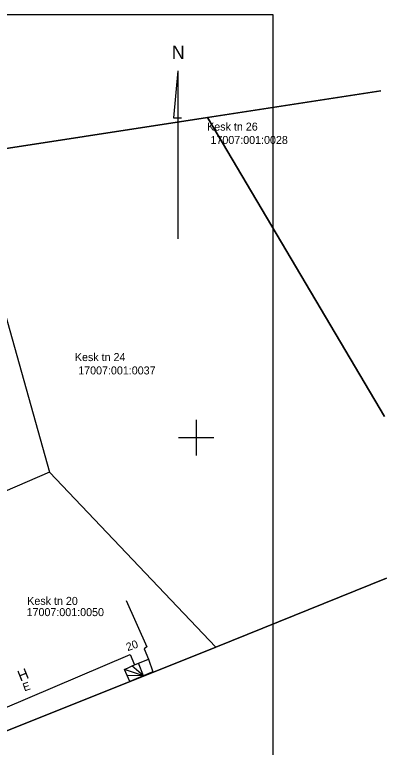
# Model space of a CAD drawing. Extents: x 641705 to 641822, y 6456008 to 6456148.
# Drawn here: x 641779.6 to 641821.4, y 6456065.2 to 6456147.5 of the extents above; entities that cross this region are included whole.
import ezdxf

# ---------------------------------------------------------------- set-up
doc = ezdxf.new("R2010")
doc.units = 0
for name, color, linetype in [('HOONE', 7, 'Continuous'), ('HOONEDET', 7, 'Continuous'), ('PIIR', 7, 'Continuous'), ('VORK', 7, 'Continuous'), ('VORMISTUS', 7, 'Continuous')]:
    doc.layers.add(name, color=color, linetype=linetype)

# ---------------------------------------------------------------- blocks, each defined once
blk = doc.blocks.new('VKORIS')
at = {"layer": 'VORK'}
for p, q in [((0, 4), (0, -4)), ((-4, 0), (4, 0))]:
    blk.add_line(p, q, dxfattribs=at)

msp = doc.modelspace()

# ---------------------------------------------------------------- linework, layer by layer
at = {"layer": 'HOONE'}
for points in [[(641792.136, 6456081.699), (641794.462, 6456076.488), (641794.146, 6456076.251), (641794.631, 6456075.093)], [(641776.316, 6456077.499), (641772.323, 6456075.855), (641775.428, 6456068.314), (641792.581, 6456075.624), (641793.056, 6456074.457), (641794.631, 6456075.093)]]:
    msp.add_lwpolyline(points, dxfattribs=at)
at = {"layer": 'HOONEDET'}
for points in [[(641794.631, 6456075.093), (641795.12, 6456073.66), (641792.533, 6456072.576), (641791.946, 6456073.953), (641793.056, 6456074.457)], [(641794.081, 6456073.225), (641793.51, 6456074.64)], [(641794.081, 6456073.225), (641791.946, 6456073.953)], [(641794.081, 6456073.225), (641792.778, 6456074.331)], [(641794.081, 6456073.225), (641792.24, 6456073.265)]]:
    msp.add_lwpolyline(points, dxfattribs=at)
at = {"layer": 'PIIR'}
for points in [[(641705.419, 6456120.868), (641716.52, 6456119.64), (641733.88, 6456100.45), (641738.29, 6456104.28), (641736.94, 6456105.86), (641739.47, 6456123.43), (641773.52, 6456131.69), (641801.26, 6456135.96), (641820.755, 6456138.954)], [(641820.755, 6456138.954), (641801.26, 6456135.96), (641821.179, 6456102.358)], [(641821.179, 6456102.358), (641801.26, 6456135.96), (641773.52, 6456131.69), (641783.5, 6456096.12), (641802.21, 6456076.44), (641821.389, 6456084.188)], [(641821.389, 6456084.188), (641802.21, 6456076.44), (641775.69, 6456065.84), (641767.08, 6456072.45), (641745.37, 6456096.02), (641738.29, 6456104.28), (641733.88, 6456100.45), (641767.92, 6456062.73), (641743.56, 6456052.98), (641723.32, 6456044.89), (641706.028, 6456068.268)]]:
    msp.add_lwpolyline(points, dxfattribs=at)
msp.add_lwpolyline([(641775.69, 6456065.84), (641802.21, 6456076.44), (641783.5, 6456096.12), (641773.43, 6456091.78), (641771.81, 6456103.94), (641761.45, 6456103.48), (641745.37, 6456096.02), (641767.08, 6456072.45)], close=True, dxfattribs=at)
at = {"layer": 'VORMISTUS'}
for p, q in [((641797.938, 6456141.227), (641797.46, 6456135.941)), ((641797.938, 6456141.227), (641797.938, 6456122.331)), ((641797.46, 6456135.941), (641798.36, 6456135.941))]:
    msp.add_line(p, q, dxfattribs=at)
msp.add_lwpolyline([(641808.638, 6456007.525), (641716.138, 6456007.525), (641716.138, 6456147.525), (641808.638, 6456147.525)], close=True, dxfattribs=at)

# ---------------------------------------------------------------- block references
at = {"layer": 'VORK', "xscale": 0.5, "yscale": 0.5}
msp.add_blockref('VKORIS', (641800, 6456100), dxfattribs=at)

# ---------------------------------------------------------------- texts
at = {"layer": 'HOONE'}
for s, height, rotation, p in [('20', 0.9, 19.4761, (641792.303, 6456075.991)), ('H', 1.2, 22.129, (641780.223, 6456072.577)), ('E', 0.9, 19.11466, (641780.683, 6456071.47))]:
    msp.add_text(s, height=height, rotation=rotation, dxfattribs=at).set_placement(p)
at = {"layer": 'PIIR'}
for s, p in [('Kesk tn 26', (641801.237, 6456134.493)), ('17007:001:0028', (641801.611, 6456132.993)), ('Kesk tn 24', (641786.363, 6456108.596)), ('17007:001:0037', (641786.737, 6456107.096)), ('Kesk tn 20', (641781.006, 6456081.197)), ('17007:001:0050', (641780.934, 6456079.936))]:
    msp.add_text(s, height=0.9, dxfattribs=at).set_placement(p)
at = {"layer": 'VORMISTUS'}
msp.add_text('N', height=1.5, rotation=360, dxfattribs=at).set_placement((641797.266, 6456142.558))

doc.saveas('drawing.dxf')
